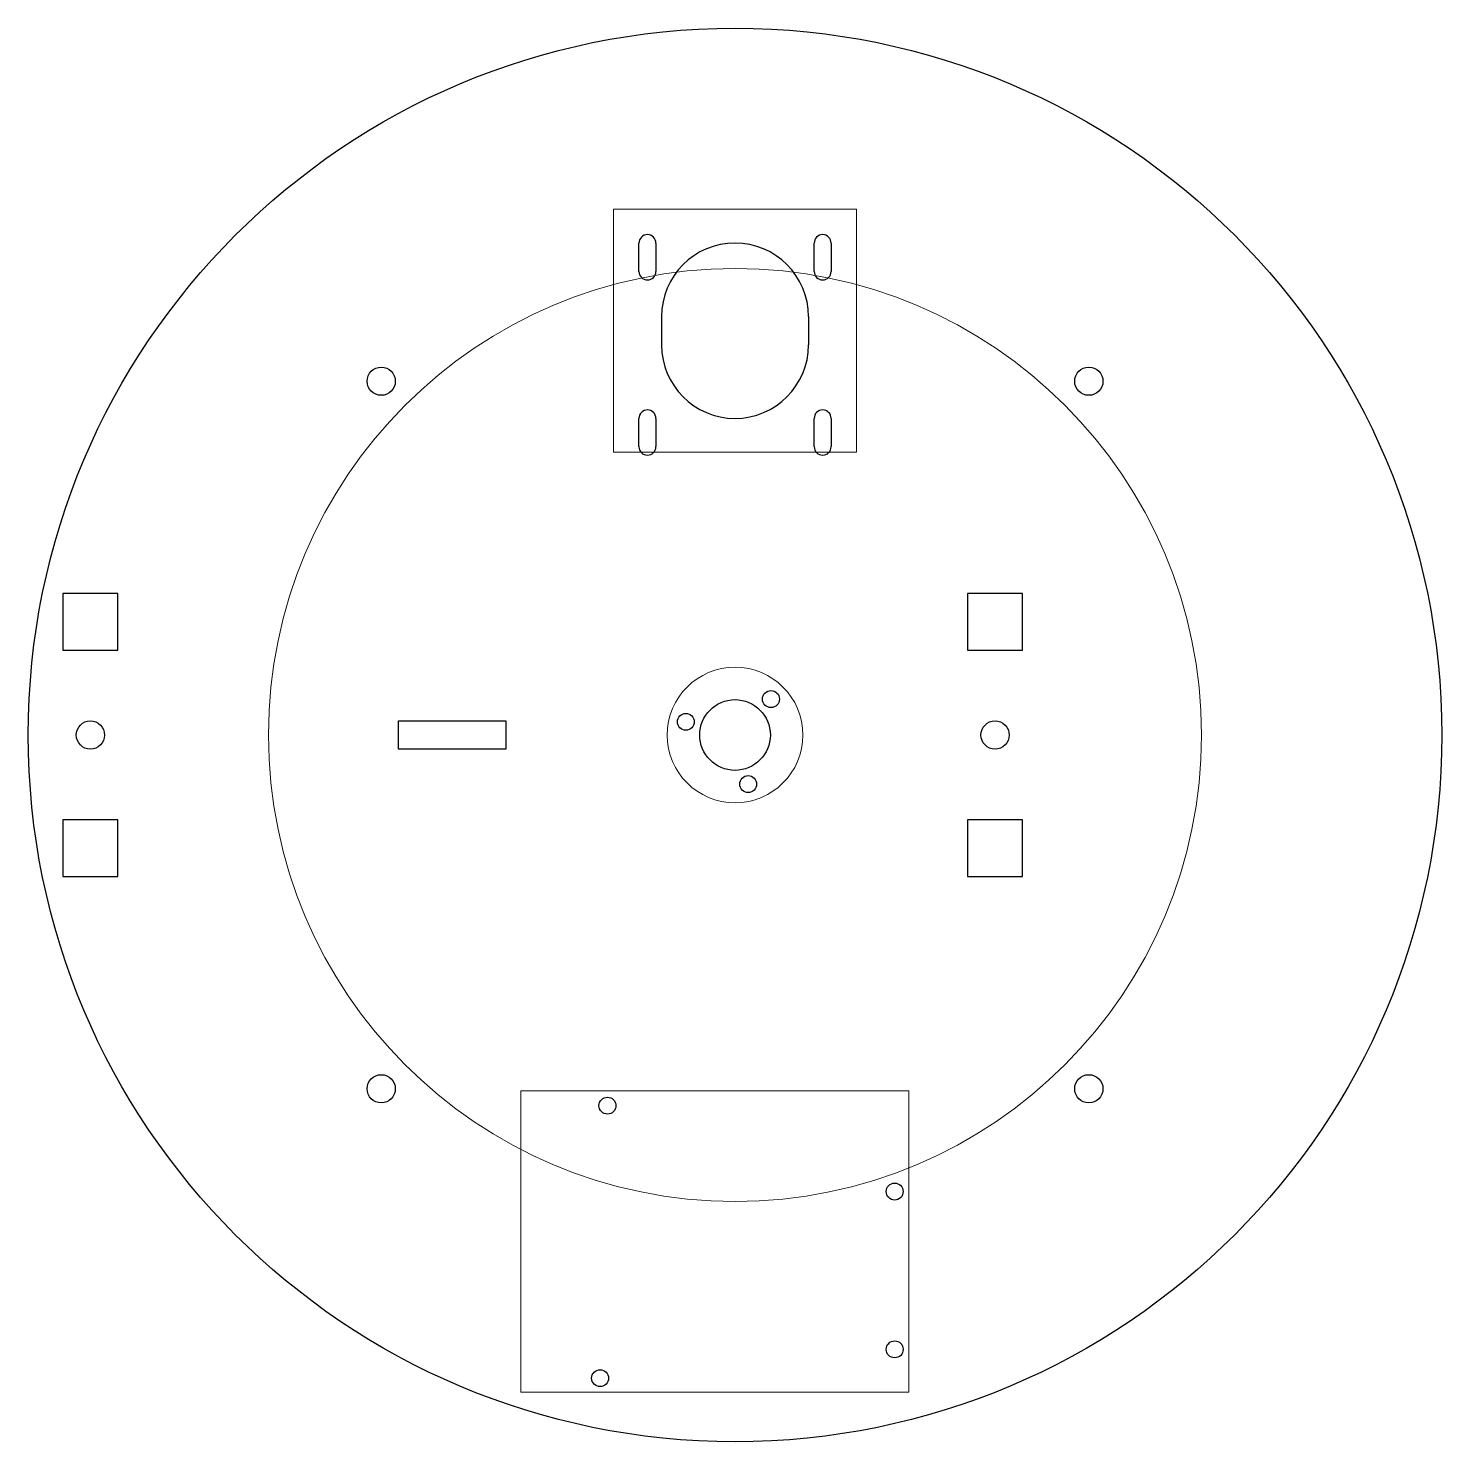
# Model space of a CAD drawing. Header units: millimetres. Extents: x 5 to 255, y 5 to 255.
import ezdxf

# ---------------------------------------------------------------- set-up
doc = ezdxf.new("R2010")
doc.units = ezdxf.units.MM
doc.layers.get('0').update_dxf_attribs({"linetype": 'CONTINUOUS', "lineweight": 25, "true_color": 0x000000})
doc.layers.add('Dimension', color=5, linetype='CONTINUOUS', lineweight=0, true_color=0x0000ff)

msp = doc.modelspace()

# ---------------------------------------------------------------- linework, layer by layer
for p, q in [((113.01, 212), (113.01, 217)), ((116.01, 217), (116.01, 212)), ((144.01, 212), (144.01, 217)), ((147.01, 217), (147.01, 212)), ((117.01, 204), (117.01, 199)), ((143.01, 204), (143.01, 199)), ((113.01, 181), (113.01, 186)), ((116.01, 186), (116.01, 181)), ((144.01, 181), (144.01, 186)), ((147.01, 186), (147.01, 181)), ((20.85, 155), (11.15, 155)), ((11.15, 155), (11.15, 145)), ((180.85, 155), (171.15, 155)), ((171.15, 155), (171.15, 145)), ((20.85, 145), (20.85, 155)), ((180.85, 145), (180.85, 155)), ((11.15, 145), (20.85, 145)), ((171.15, 145), (180.85, 145)), ((70.5, 132.5), (89.5, 132.5)), ((70.5, 127.5), (70.5, 132.5)), ((89.5, 132.5), (89.5, 127.5)), ((89.5, 127.5), (70.5, 127.5)), ((20.85, 115), (11.15, 115)), ((11.15, 115), (11.15, 105)), ((20.85, 105), (20.85, 115)), ((180.85, 115), (171.15, 115)), ((171.15, 115), (171.15, 105)), ((180.85, 105), (180.85, 115)), ((11.15, 105), (20.85, 105)), ((171.15, 105), (180.85, 105))]:
    msp.add_line(p, q)
for centre, radius in [((130.01, 130), 125), ((67.43, 192.58), 2.5), ((192.59, 192.58), 2.5), ((136.37, 136.36), 1.5), ((130.01, 130), 6.25), ((16, 130), 2.5), ((121.31, 132.33), 1.5), ((176, 130), 2.5), ((132.34, 121.31), 1.5), ((67.43, 67.42), 2.5), ((192.59, 67.42), 2.5), ((107.45, 64.44), 1.5), ((158.25, 49.24), 1.5), ((158.25, 21.34), 1.5), ((106.15, 16.24), 1.5)]:
    msp.add_circle(centre, radius)
for centre, radius, start, end in [((114.51, 217), 1.5, 360, 180), ((145.51, 217), 1.5, 360, 180), ((130.01, 204), 13, 360, 180), ((114.51, 212), 1.5, 180, 360), ((145.51, 212), 1.5, 180, 360), ((130.01, 199), 13, 180, 360), ((114.51, 186), 1.5, 360, 180), ((145.51, 186), 1.5, 360, 180), ((114.51, 181), 1.5, 180, 360), ((145.51, 181), 1.5, 180, 360)]:
    msp.add_arc(centre, radius, start, end)
at = {"layer": 'Dimension'}
for p, q in [((108.51, 180), (108.51, 223)), ((108.51, 223), (151.51, 223)), ((151.51, 223), (151.51, 180)), ((151.51, 180), (108.51, 180)), ((92.15, 13.74), (92.15, 67.04)), ((92.15, 67.04), (160.75, 67.04)), ((160.75, 13.74), (160.75, 67.04)), ((92.15, 13.74), (160.75, 13.74))]:
    msp.add_line(p, q, dxfattribs=at)
for radius in [82.5, 12]:
    msp.add_circle((130.01, 130), radius, dxfattribs=at)

doc.saveas('drawing.dxf')
